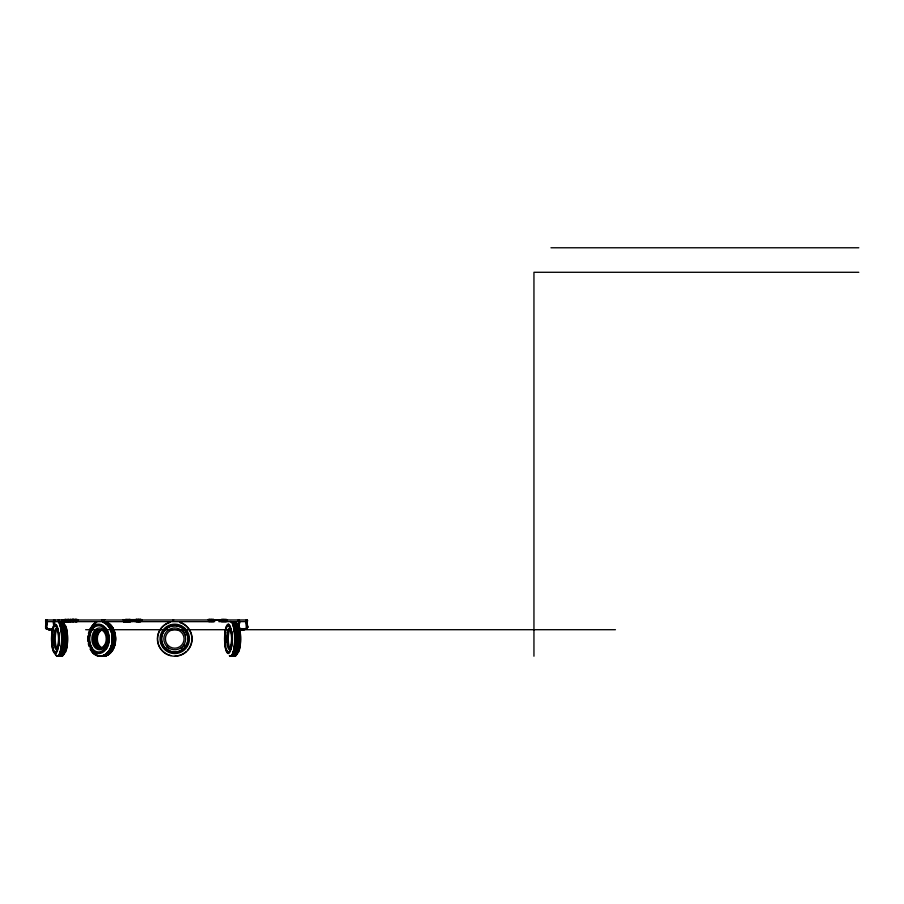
<?xml version="1.0" encoding="UTF-8"?>
<svg xmlns="http://www.w3.org/2000/svg" width="904" height="904" viewBox="0 0 904 904"><rect width="100%" height="100%" fill="white"/><g stroke="black" fill="none" stroke-linecap="round" stroke-linejoin="round"><path stroke-width="1.36" d="M46.059 619.997L46.68 620.008L46.432 621.161A20.589 19.888 -90 0 1 46.646 623.139A20.589 19.888 90 0 0 46.556 621.172L45.855 621.059L46.669 621.172A20.589 19.888 -90 0 1 46.805 623.139L46.68 623.455M238.679 619.974L238.046 620.573M238.102 620.845L238.34 620.268M238.769 628.732L237.82 627.274L238.712 623.093A20.589 19.888 -90 0 0 238.588 621.138L238.464 620.426L238.159 621.195M238.814 619.952L239.04 621.15M247.459 620.969L247.041 619.952M45.652 620.46L46.285 621.477L46.307 619.997M238.95 620.969L238.046 621.195L238.046 620.426L238.701 621.048A20.589 19.888 90 0 1 238.825 623.093L237.933 627.274L238.984 628.732M238.08 620.607C240.046 619.794 237.831 622.958 238.622 620.37M247.244 621.443L247.38 620.494M46.025 620.946L46.206 621.387M238.78 620.2L238.735 621.443M238.792 625.297L239.153 623.093A20.589 19.888 -90 0 0 239.029 621.138L238.848 621.251M239.052 619.952L239.187 621.138A20.589 19.888 -90 0 1 239.311 623.093L238.407 628.054M240.52 629.207L238.532 627.274L239.311 623.421M45.821 620.539L46.036 621.172A20.589 19.888 -90 0 1 46.194 623.127L46.194 623.455M46.16 620.008L45.539 621.24L46.432 620.539M238.679 623.093A20.589 19.888 90 0 0 238.554 621.138L238.306 621.251M246.769 620.652L247.606 620.585M45.652 621.24L45.855 620.46L46.149 621.24A20.589 19.888 90 0 1 46.319 623.139L45.833 626.529M46.262 621.24L45.539 620.46L46.194 621.082A20.916 20.204 -90 0 1 46.33 623.127A20.589 19.888 -90 0 0 46.16 621.172L46.07 621.014M238.407 620.969L238.43 620.347M238.679 620.709L238.599 620.811M247.289 620.969C247.662 620.347 245.572 619.183 246.114 620.743M246.781 620.494L247.097 621.138M246.329 628.675L247.199 627.274M247.007 628.054L246.939 626.427L247.12 627.274M247.244 628.054L247.594 627.274M45.901 627.319L46.805 623.455L45.889 628.088M49.517 629.32L46.725 627.975L47.279 623.127A20.916 20.204 -90 0 0 47.155 621.138L46.737 619.997M243.3 629.387L239.244 627.93L239.244 619.963M45.934 626.483L46.533 623.127A20.589 19.888 90 0 0 46.409 621.172M239.119 625.297L238.679 628.054M54.387 620.302L53.912 619.997L54.771 620.619M238.396 620.268L238.792 621.443M238.938 623.421L238.938 623.093A20.589 19.888 90 0 0 238.916 621.138L238.69 621.025A20.589 19.888 -90 0 1 238.792 623.093A20.916 20.204 -90 0 0 238.758 621.59M246.747 620.788L246.962 620.2M47.019 620.426L46.014 620.246M46.432 620.822L46.579 619.997M247.063 620.743L246.939 621.093A20.916 20.204 90 0 0 246.803 623.093L247.719 627.274L246.769 628.732M54.172 619.997L54.895 620.619L54.568 619.997M246.521 628.732L247.357 627.93M53.415 628.54L49.833 629.421M245.131 629.207L246.882 628.506M245.21 629.274L246.962 628.675M245.662 629.274L247.832 627.274L247.052 623.093A20.476 19.786 -90 0 1 247.21 621.15L247.606 621.037M51.336 629.557L53.279 629.026M51.483 629.636L53.302 629.308M243.628 629.286L246.408 627.93L245.854 623.093A20.916 20.204 90 0 1 245.933 621.59M243.854 629.523L245.786 628.981M243.99 629.602L245.809 629.274M54.692 619.997L53.472 620.076M246.826 619.974L45.833 619.997M247.639 626.438L247.086 625.285M52.059 629.32L48.567 629.32M49.991 629.738L51.98 629.557M52.003 629.636L48.646 629.557M242.351 629.387L244.577 629.286M242.509 629.704L244.487 629.523L241.142 629.602M550.965 247.775L858.8 247.775M858.8 272.285L533.948 272.285L533.948 656.225M64.93 619.466L66.15 619.466M66.986 619.477L69.133 619.466M69.97 619.477L71.179 619.477M71.936 619.455L74.23 619.466M74.919 619.455L77.337 619.692L64.24 619.568M125.498 619.466L126.718 619.466M127.374 619.477L128.594 619.477M129.102 619.477L130.312 619.477M135.905 619.455L137.114 619.455M137.623 619.455L139.046 619.466M139.555 619.466L140.764 619.466M208.734 619.409L209.943 619.409M210.451 619.409L211.875 619.421M212.383 619.421L213.593 619.421M221.503 619.432L222.712 619.432M223.22 619.432L224.633 619.443M225.152 619.443L226.362 619.443M63.483 619.658L78.309 620.031M102.344 619.602L101.598 619.941M104.785 619.602L104.039 619.941M122.842 619.658L142.346 620.031M207.773 619.602L227.492 619.986M123.351 619.692L141.826 619.568M71.936 621.534L74.23 621.545M74.919 621.534L77.213 621.545M135.905 621.534L137.114 621.534M137.623 621.534L139.046 621.545M139.555 621.545L140.764 621.545M66.986 621.76L68.907 622.246L67.201 621.782M69.97 621.76L71.179 621.76M127.532 621.782L128.436 622.257L127.532 622.257L127.464 620.031M138.685 622.133L137.781 621.658M85.643 629.704L230.78 629.704M615.443 629.704L239.074 629.704A13.91 3.503 90 0 1 239.549 631.659M241.074 629.286L243.142 629.625M48.624 629.636L50.149 629.738M45.505 626.472L46.059 623.127M239.865 628.981L241.797 629.523M239.842 629.274L241.662 629.602M47.347 629.026L49.291 629.557M49.268 629.636L47.37 629.24L48.669 629.636M238.769 628.506L240.475 629.274M238.611 628.732L240.204 629.274M46.262 628.54L48.014 629.24M46.104 628.766L47.697 629.308M239.718 628.506L239.063 627.274M47.211 628.54L46.545 627.319M238.509 628.02L239.244 628.732M46.228 628.054L46.816 628.709L45.991 628.054M45.776 627.975L46.466 628.766M45.528 628.088L46.251 628.766M45.946 620.246L45.81 621.037M46.194 621.184L45.912 620.381M54.455 625.365L54.805 626.529L54.296 623.127A20.916 20.204 90 0 1 54.376 621.624M53.844 626.529L53.347 623.127A20.916 20.204 90 0 1 53.426 621.624M247.097 626.427L247.459 627.274M46.025 627.319L46.262 628.054M45.788 627.319L46.16 628.088M45.799 628.088L45.833 626.461L45.562 628.088M238.159 620.426L238.362 621.195M239.662 621.093L239.797 623.093M247.086 623.41L247.244 625.285M246.995 620.031L246.995 621.647A20.476 19.786 90 0 0 246.962 623.093A20.476 19.786 -90 0 1 247.007 621.613L218.915 621.647L218.915 620.031M246.498 623.421L246.611 623.093A20.476 19.786 -90 0 1 246.679 621.613A20.476 19.786 90 0 0 246.487 623.093M239.21 620.031L239.21 621.647M226.147 619.443L225.322 619.635M226.203 621.749L225.299 621.749M224.474 621.749L223.378 621.737M224.418 619.443L223.435 619.432M222.553 621.737L221.649 621.737M222.497 619.432L221.717 619.432M214.621 620.031L214.621 621.647L134.12 621.647L134.12 620.031M213.378 619.421L212.598 619.421M213.434 621.715L212.542 621.715M211.649 619.421L210.677 619.409M211.717 621.715L210.609 621.703M209.818 619.522L208.948 619.409M209.784 621.703L208.892 621.703M173.692 619.941L172.788 619.941M140.549 619.364L139.77 619.364M140.606 621.669L139.713 621.669M138.82 619.364L137.849 619.353M138.888 621.669L138.007 621.658M136.899 619.353L136.12 619.353M136.956 621.658L136.063 621.658M133.148 620.031L133.148 621.647L45.889 621.647L45.889 620.031M130.097 619.477L129.317 619.477M128.368 619.477L127.6 619.477M126.492 619.466L125.712 619.466M125.091 619.692L123.69 619.692M124.639 619.692L124.017 619.692M77.055 619.364L76.162 619.364M76.998 621.669L76.218 621.669M75.97 619.353L75.077 619.353M75.913 621.658L75.134 621.658M74.071 619.364L73.179 619.364M74.015 621.669L73.235 621.669M72.987 619.353L72.094 619.353M72.93 621.658L72.15 621.658M71.02 619.477L70.128 619.477M70.964 621.782L70.184 621.782M70.535 620.031L70.535 621.647M68.975 619.466L67.02 619.692M66.173 620.031L66.173 621.647M65.992 619.466L65.077 619.692M62.274 619.941L61.393 619.941M58.997 619.941L58.116 619.941M54.579 623.127L54.466 623.127A20.476 19.786 -90 0 1 54.647 621.647M46.036 621.172A20.589 19.888 90 0 1 46.16 623.139M239.153 621.138A20.589 19.888 90 0 1 239.277 623.093M246.713 623.093A20.476 19.786 90 0 1 246.792 621.613M232.712 623.839A17.142 4.317 -90 0 1 234.927 640.744A17.142 4.317 -90 0 1 231.831 655.332M230.531 621.726A17.142 4.317 -90 0 1 231.661 622.223M231.424 622.009A17.357 4.373 90 0 1 234.633 643.004A17.357 4.373 90 0 1 229.333 655.728M232.362 636.032A14.577 3.672 -90 0 1 232.384 641.094M227.876 653.027A14.577 3.672 -90 0 1 226.983 651.648M225.616 646.428A14.577 3.672 -90 0 1 225.537 631.839M227.729 624.867A14.577 3.672 -90 0 1 228.678 624.291M230.531 621.511A17.357 4.373 90 0 1 234.972 640.766A17.357 4.373 90 0 1 229.582 655.728M233.3 622.009A17.357 4.373 90 0 1 236.509 643.004A17.357 4.373 90 0 1 231.209 655.728M232.509 622.009A17.357 4.373 -90 0 1 235.718 643.004A17.357 4.373 -90 0 1 230.418 655.728M232.26 622.009A17.357 4.373 -90 0 1 235.469 643.004A17.357 4.373 -90 0 1 230.181 655.728M233.3 623.839A17.142 4.317 90 0 1 235.515 640.744A17.142 4.317 90 0 1 232.43 655.332M233.548 623.839A17.142 4.317 -90 0 1 235.763 640.744A17.142 4.317 -90 0 1 232.678 655.332M232.464 623.839A17.142 4.317 -90 0 1 234.678 640.744A17.142 4.317 -90 0 1 231.582 655.332M239.492 628.257A14.69 3.706 -90 0 1 240.374 644.202A14.69 3.706 -90 0 1 237.006 653.558M236.848 624.178A14.69 3.706 -90 0 1 237.808 624.596M231.706 643.365A9.334 2.35 -90 0 1 228.023 645.603A9.334 2.35 -90 0 1 228.429 630.879A9.334 2.35 -90 0 1 231.91 636.258M231.028 648.191A10.904 2.746 -90 0 1 226.859 639.094A10.904 2.746 -90 0 1 230.927 629.308M231.514 630.992A10.904 2.746 -90 0 1 231.955 633.218M239.21 629.263A14.577 3.672 -90 0 1 239.594 631.308M240.057 636.032A14.577 3.672 -90 0 1 240.012 642.337M239.673 645.885A14.577 3.672 -90 0 1 238.351 651.343M239.617 645.569A13.91 3.503 90 0 1 239.085 648.496M230.667 648.202A9.334 2.35 -90 0 1 228.283 637.84A9.334 2.35 -90 0 1 231.175 629.794M234.78 622.009A17.357 4.373 -90 0 1 237.989 643.004A17.357 4.373 -90 0 1 232.69 655.728M235.82 623.839A17.142 4.317 -90 0 1 237.933 642.959A17.142 4.317 -90 0 1 233.831 656.01M231.605 632.009A13.244 3.333 -90 0 1 231.865 634.077M231.921 643.128A13.244 3.333 -90 0 1 231.356 647.162M225.548 642.563A13.244 3.333 -90 0 1 225.514 635.715M228.689 625.624A13.244 3.333 -90 0 1 229.548 626.009M231.65 631.659A13.91 3.503 -90 0 1 231.921 633.84M231.729 645.569A13.91 3.503 -90 0 1 231.39 647.58M226.96 651.061A13.91 3.503 -90 0 1 226.226 648.914M225.503 645.015A13.91 3.503 -90 0 1 225.582 632.167M228.576 624.958A13.91 3.503 -90 0 1 229.492 625.353M233.288 622.223A17.142 4.317 -90 0 1 236.577 638.506A17.142 4.317 -90 0 1 233.458 655.332M233.978 622.223A17.142 4.317 90 0 1 237.266 638.506A17.142 4.317 90 0 1 234.147 655.332M233.989 622.009A17.357 4.373 -90 0 1 237.198 643.004A17.357 4.373 -90 0 1 231.899 655.728M236.068 623.839A17.142 4.317 -90 0 1 238.181 642.959A17.142 4.317 -90 0 1 234.079 656.01M235.029 622.009A17.357 4.373 -90 0 1 238.227 643.004A17.357 4.373 -90 0 1 232.938 655.728M235.616 622.009A17.357 4.373 -90 0 1 238.825 643.004A17.357 4.373 -90 0 1 233.537 655.728M236.656 623.839A17.142 4.317 -90 0 1 238.769 642.959A17.142 4.317 -90 0 1 234.667 656.01M236.904 623.839A17.142 4.317 -90 0 1 239.018 642.959A17.142 4.317 -90 0 1 234.916 656.01M235.865 622.009A17.357 4.373 -90 0 1 239.074 643.004A17.357 4.373 -90 0 1 233.774 655.728M239.47 628.822A13.91 3.503 -90 0 1 240.306 643.919A13.91 3.503 -90 0 1 237.119 652.778M239.21 629.387A13.131 3.311 -90 0 1 239.752 632.065M240.102 635.196A13.131 3.311 -90 0 1 240.136 641.998M239.311 647.953A13.131 3.311 -90 0 1 238.645 650.1M179.896 622.517A17.142 17.142 0 0 1 187.862 649.897M186.314 651.513A17.142 17.142 0 0 1 175.105 656.01M170.653 655.513A17.142 17.142 0 0 1 169.952 622.404M179.964 622.314A17.357 17.357 0 0 1 188.733 649.14A17.357 17.357 0 0 1 160.517 648.812A17.357 17.357 0 0 1 169.895 622.201M184.732 644.36A11.402 11.402 0 0 1 183.625 646.01M182.246 647.445A11.402 11.402 0 0 1 180.642 648.62M169.24 648.857A11.402 11.402 0 0 1 166.844 647.094M182.631 630.63A11.402 11.402 0 0 1 183.941 632.133M184.495 632.958A11.402 11.402 0 0 1 185.682 635.681M103.079 622.009A17.357 12.272 90 0 1 110.356 648.518A17.357 12.272 90 0 1 90.253 649.117M88.92 645.851A17.357 12.272 90 0 1 88.366 643.716M88.016 641.501A17.357 12.272 90 0 1 88.072 635.84M88.445 633.636A17.357 12.272 90 0 1 89.033 631.512M89.394 630.506A17.357 12.272 90 0 1 90.592 627.986M91.293 626.856A17.357 12.272 90 0 1 96.728 622.201M106.096 628.336A14.577 10.306 -90 0 1 106.412 648.959M89.067 642.936A14.577 10.306 -90 0 1 88.716 640.439M88.66 639.173A14.577 10.306 -90 0 1 88.954 635.388M90.389 630.755A14.577 10.306 -90 0 1 91.519 628.777M108.536 636.156A13.91 9.842 -90 0 1 107.892 644.484M91.79 629.24A13.91 9.842 -90 0 1 93.79 626.969M103.259 622.009A17.357 12.272 90 0 1 110.537 648.518A17.357 12.272 90 0 1 90.434 649.117M89.1 645.851A17.357 12.272 90 0 1 88.547 643.716A17.142 12.125 -90 0 0 89.055 645.761M89.575 630.506A17.357 12.272 90 0 1 90.773 627.986M93.971 624.02A17.357 12.272 90 0 1 95.892 622.686M103.045 622.223A17.142 12.125 -90 0 1 110.22 648.405A17.142 12.125 -90 0 1 90.366 648.993M92.163 625.975A17.142 12.125 -90 0 1 95.767 622.89M104.446 622.009A17.357 12.272 90 0 1 113.554 642.269A17.357 12.272 90 0 1 99.643 656.021M103.87 622.009A17.357 12.272 -90 0 1 112.977 642.269A17.357 12.272 -90 0 1 99.067 656.021M103.689 622.009A17.357 12.272 -90 0 1 112.797 642.269A17.357 12.272 -90 0 1 98.886 656.021M97.835 655.728A17.357 12.272 -90 0 1 93.078 652.394M103.655 622.223A17.142 12.125 90 0 1 112.819 640.744A17.142 12.125 90 0 1 101.022 656.01M103.836 622.223A17.142 12.125 -90 0 1 112.989 640.744A17.142 12.125 -90 0 1 101.203 656.01M105.09 645.332A9.334 6.599 -90 0 1 102.175 647.829M100.468 648.202A9.334 6.599 -90 0 1 93.801 640.281A9.334 6.599 -90 0 1 98.48 629.896M103.225 622.223A17.142 12.125 -90 0 1 110.955 647.117A17.142 12.125 -90 0 1 91.948 651.242M105.531 622.009A17.357 12.272 -90 0 1 114.638 642.269A17.357 12.272 -90 0 1 100.728 656.021M108.446 623.839A17.142 12.125 -90 0 1 114.379 642.959A17.142 12.125 -90 0 1 102.864 656.01M99.666 648.857A11.402 8.068 -90 0 1 97.734 630.981M104.412 622.223A17.142 12.125 90 0 1 113.576 640.744A17.142 12.125 90 0 1 101.779 656.01M104.92 622.223A17.142 12.125 90 0 1 114.073 640.744A17.142 12.125 90 0 1 102.288 656.01M104.954 622.009A17.357 12.272 -90 0 1 114.062 642.269A17.357 12.272 -90 0 1 100.152 656.021M106.683 622.641A17.142 12.125 -90 0 1 114.763 641.49A17.142 12.125 -90 0 1 103.045 656.01M105.711 622.009A17.357 12.272 -90 0 1 114.819 642.269A17.357 12.272 -90 0 1 100.909 656.021M106.141 622.009A17.357 12.272 -90 0 1 115.249 642.269A17.357 12.272 -90 0 1 101.338 656.021M107.124 622.641A17.142 12.125 -90 0 1 115.192 641.49A17.142 12.125 -90 0 1 103.474 656.01M107.305 622.641A17.142 12.125 -90 0 1 115.373 641.49A17.142 12.125 -90 0 1 103.655 656.01M106.322 622.009A17.357 12.272 -90 0 1 115.429 642.269A17.357 12.272 -90 0 1 101.519 656.021M97.542 647.592A13.244 9.368 -90 0 1 97.282 630.563M97.259 648.032A13.91 9.842 90 0 1 96.988 630.144M95.767 646.428A14.577 10.306 -90 0 1 95.553 631.839M102.355 647.931A9.334 6.599 90 0 1 97.327 639.06A9.334 6.599 90 0 1 102.084 629.896M101.655 647.931A9.334 6.599 -90 0 1 96.626 639.06A9.334 6.599 -90 0 1 101.384 629.896M96.05 646.484A14.69 10.385 90 0 1 95.248 644.179M94.954 642.97A14.69 10.385 90 0 1 94.604 640.45M94.841 635.365A14.69 10.385 90 0 1 95.824 631.794M106.005 630.144A13.244 9.368 -90 0 1 106.977 632.009M92.479 648.428A13.244 9.368 -90 0 1 92.208 629.704M107.734 635.681A11.402 8.068 -90 0 1 107.825 641.58M96.988 645.671A13.131 9.289 -90 0 1 95.7 640.281M95.666 637.998A13.131 9.289 -90 0 1 95.914 635.738M58.387 622.009A17.357 4.373 90 0 1 61.427 645.173A17.357 4.373 90 0 1 55.246 654.078M58.771 632.721A13.91 3.503 -90 0 1 58.692 645.569M52.624 646.077A13.91 3.503 -90 0 1 52.353 643.897M52.545 632.167A13.91 3.503 -90 0 1 52.884 630.144M59.201 643.558A14.577 3.672 -90 0 1 58.941 645.885M55.799 653.445A14.577 3.672 -90 0 1 54.85 653.027M53.957 651.648A14.577 3.672 -90 0 1 53.178 649.388M52.963 648.473A14.577 3.672 -90 0 1 52.296 644.134M52.5 631.839A14.577 3.672 -90 0 1 52.861 629.726M53.822 626.393A14.577 3.672 -90 0 1 54.692 624.867M60.263 622.009A17.357 4.373 90 0 1 63.472 643.004A17.142 4.317 90 0 1 59.314 656.01M58.184 655.728A17.357 4.373 90 0 0 63.472 643.004A17.142 4.317 90 0 0 61.302 623.839M59.472 622.009A17.357 4.373 -90 0 1 62.681 643.004A17.357 4.373 -90 0 1 57.393 655.728M58.636 622.009A17.357 4.373 90 0 1 61.845 643.004A17.357 4.373 90 0 1 56.556 655.728M59.235 622.009A17.357 4.373 -90 0 1 62.432 643.004A17.357 4.373 -90 0 1 57.144 655.728M59.212 622.223A17.142 4.317 90 0 1 62.512 638.506A17.142 4.317 90 0 1 59.393 655.332M59.461 622.223A17.142 4.317 -90 0 1 62.749 638.506A17.142 4.317 -90 0 1 59.641 655.332M59.427 623.839A17.142 4.317 -90 0 1 61.641 640.744A17.142 4.317 -90 0 1 58.557 655.332M56.319 655.513A17.142 4.317 -90 0 1 55.268 653.886M58.003 648.191A10.904 2.746 -90 0 1 53.822 639.094A10.904 2.746 -90 0 1 57.901 629.308M58.929 633.218A10.904 2.746 -90 0 1 59.212 635.817M59.246 641.467A10.904 2.746 -90 0 1 58.986 644.123M58.319 645.332A9.334 2.35 -90 0 1 54.986 645.603A9.334 2.35 -90 0 1 54.918 632.404A9.334 2.35 -90 0 1 58.24 632.122M58.636 634.032A9.334 2.35 -90 0 1 58.681 643.365M66.557 631.308A14.577 3.672 90 0 1 66.941 634.8M66.896 643.558A14.577 3.672 90 0 1 66.636 645.885M65.325 651.343A14.577 3.672 90 0 1 64.444 652.869M66.512 631.659A13.91 3.503 90 0 1 66.783 633.84M66.839 643.343A13.91 3.503 90 0 1 66.591 645.569M57.641 648.202A9.334 2.35 -90 0 1 55.246 637.84A9.334 2.35 -90 0 1 58.15 629.794M59.675 623.839A17.142 4.317 90 0 1 61.89 640.744A17.142 4.317 90 0 1 58.805 655.332M61.743 622.009A17.357 4.373 -90 0 1 64.952 643.004A17.357 4.373 -90 0 1 59.664 655.728M61.732 622.223A17.142 4.317 -90 0 1 65.02 638.506A17.142 4.317 -90 0 1 61.913 655.332M56.523 626.009A13.244 3.333 -90 0 1 57.336 627.263M58.715 633.015A13.244 3.333 -90 0 1 58.783 644.213M57.449 650.191A13.244 3.333 -90 0 1 55.788 652.112M52.873 645.727A13.244 3.333 -90 0 1 52.398 640.292M52.387 637.998A13.244 3.333 -90 0 1 52.794 632.484M61.992 623.839A17.142 4.317 90 0 1 64.116 642.959A17.142 4.317 90 0 1 60.003 656.01M60.952 622.009A17.357 4.373 90 0 1 64.161 643.004A17.357 4.373 90 0 1 58.873 655.728M61.98 622.223A17.142 4.317 90 0 1 65.269 638.506A17.142 4.317 90 0 1 62.161 655.332M61.992 622.009A17.357 4.373 90 0 1 65.201 643.004A17.357 4.373 90 0 1 59.913 655.728M62.591 622.009A17.357 4.373 -90 0 1 65.789 643.004A17.357 4.373 -90 0 1 60.5 655.728M63.619 623.839A17.142 4.317 -90 0 1 65.834 640.744A17.142 4.317 -90 0 1 62.749 655.332M63.868 623.839A17.142 4.317 90 0 1 66.082 640.744A17.142 4.317 90 0 1 62.997 655.332M62.828 622.009A17.357 4.373 90 0 1 66.037 643.004A17.357 4.373 90 0 1 60.749 655.728M64.772 624.596A14.69 3.706 90 0 1 67.597 638.552A14.69 3.706 90 0 1 64.93 652.971M65.698 626.675A13.91 3.503 -90 0 1 67.28 633.84M67.382 634.981A13.91 3.503 -90 0 1 64.986 652.225M59.189 641.083A11.402 2.87 -90 0 1 59.212 636.145M66.726 632.065A13.131 3.311 -90 0 1 66.975 634.122M67.032 643.094A13.131 3.311 -90 0 1 66.794 645.196M65.924 621.771L65.156 622.246L65.924 621.771M124.831 621.771L123.938 622.246L124.831 621.771M126.56 621.771L125.656 622.246L126.56 621.771M130.153 621.782L129.261 622.257L130.153 621.782M230.667 647.953A13.131 3.311 -90 0 0 229.062 626.11A13.131 3.311 -90 0 0 225.096 642.529A13.131 3.311 -90 0 0 230.667 647.953M230.949 649.038A14.69 3.706 -90 0 0 229.164 624.596A14.69 3.706 -90 0 0 224.723 642.97A14.69 3.706 -90 0 0 230.949 649.038M230.689 648.496A13.91 3.503 -90 0 0 228.994 625.353A13.91 3.503 -90 0 0 224.791 642.755A13.91 3.503 -90 0 0 230.689 648.496M164.573 649.479A14.69 14.69 0 0 0 189.004 642.371A14.69 14.69 0 0 0 170.63 624.754A14.69 14.69 0 0 0 164.573 649.479M165.104 648.914A13.91 13.91 0 0 0 188.247 642.179A13.91 13.91 0 0 0 170.856 625.511A13.91 13.91 0 0 0 165.104 648.914M165.647 648.349A13.131 13.131 0 0 0 187.49 641.998A13.131 13.131 0 0 0 171.071 626.257A13.131 13.131 0 0 0 165.647 648.349M167.195 646.744A10.904 10.904 0 0 0 185.331 641.467A10.904 10.904 0 0 0 171.692 628.393A10.904 10.904 0 0 0 167.195 646.744M168.28 645.603A9.334 9.334 0 0 0 183.806 641.094A9.334 9.334 0 0 0 172.133 629.896A9.334 9.334 0 0 0 168.28 645.603M165.568 648.428A13.244 13.244 0 0 0 187.603 642.021A13.244 13.244 0 0 0 171.037 626.144A13.244 13.244 0 0 0 165.568 648.428M105.316 647.953A13.131 9.289 -90 0 0 100.83 626.11A13.131 9.289 -90 0 0 89.699 642.529A13.131 9.289 -90 0 0 105.316 647.953M106.118 649.038A14.69 10.385 -90 0 0 101.09 624.596A14.69 10.385 -90 0 0 88.637 642.97A14.69 10.385 -90 0 0 106.118 649.038M105.632 648.496A13.91 9.842 -90 0 0 100.875 625.353A13.91 9.842 -90 0 0 89.078 642.755A13.91 9.842 -90 0 0 105.632 648.496M105.158 646.416A10.904 7.718 -90 0 0 101.429 628.269A10.904 7.718 -90 0 0 92.185 641.908A10.904 7.718 -90 0 0 105.158 646.416M104.389 645.332A9.334 6.599 -90 0 0 101.191 629.794A9.334 6.599 -90 0 0 93.281 641.478A9.334 6.599 -90 0 0 104.389 645.332M57.641 647.953A13.131 3.311 -90 0 0 56.037 626.11A13.131 3.311 -90 0 0 52.07 642.529A13.131 3.311 -90 0 0 57.641 647.953M52.568 628.698A14.69 3.706 90 0 0 54.364 653.14A14.69 3.706 90 0 0 58.805 634.766A14.69 3.706 90 0 0 52.568 628.698M57.664 648.496A13.91 3.503 -90 0 0 55.969 625.353A13.91 3.503 -90 0 0 51.765 642.755A13.91 3.503 -90 0 0 57.664 648.496"/></g></svg>
